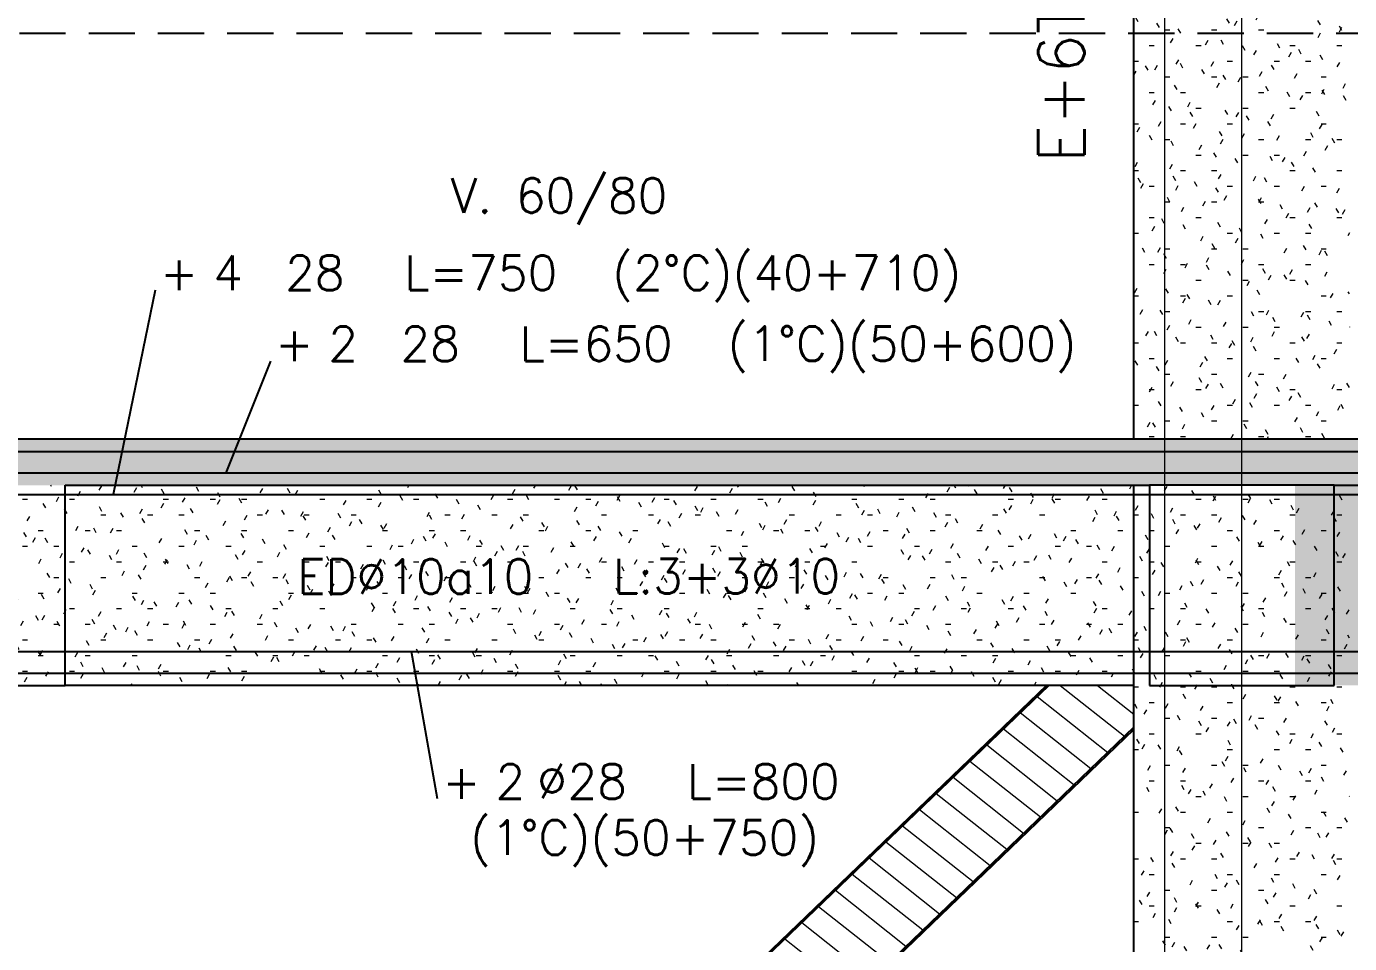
# Model space of a CAD drawing. Extents: x -58 to 5689, y 66 to 4123.
# Drawn here: x 540.6 to 970.2, y 2596.6 to 2894.5 of the extents above; entities that cross this region are included whole.
import ezdxf
from ezdxf.enums import TextEntityAlignment as Align
from ezdxf.xclip import XClip

# ---------------------------------------------------------------- set-up
doc = ezdxf.new("R2010")
doc.units = 0
doc.header["$LTSCALE"] = 30
doc.header["$MEASUREMENT"] = 0
doc.header["$XCLIPFRAME"] = 0
doc.linetypes.add("EJEF-F'$0$DASHED", pattern=[0.75, 0.5, -0.25])
doc.linetypes.add("EJEF-F'$0$RLE-PROYECCION", pattern=[0.71438, 0.47625, -0.23813])
doc.layers.get('0').update_dxf_attribs({"linetype": 'CONTINUOUS'})
for name, color, linetype in [("EJEF-F'$0$CORTES", 5, 'CONTINUOUS'), ("EJEF-F'$0$RLA-FE", 7, 'CONTINUOUS'), ("EJEF-F'$0$RLA-TEXTOS-FE", 9, 'CONTINUOUS')]:
    doc.layers.add(name, color=color, linetype=linetype)
doc.layers.add("EJEF-F'$0$RLA-ACHURADO", color=30, linetype="EJEF-F'$0$RLE-PROYECCION", lineweight=15, transparency=0.7)
for name, color, linetype, lineweight in [("EJEF-F'$0$RLA-CONTORNO", 30, 'CONTINUOUS', 25), ("EJEF-F'$0$RLA-EJES", 1, 'CONTINUOUS', 9), ("EJEF-F'$0$RLA-TEXTOS-1", 9, 'CONTINUOUS', 9)]:
    doc.layers.add(name, color=color, linetype=linetype, lineweight=lineweight)
doc.styles.add("EJEF-F'$0$RomanS", font='romans.shx', dxfattribs={"height": 11.25})
pattern_1 = [(0, (66.859, -1983.472), (20.32, 5.08), [1.676, -13.564, 1.676, -13.564, -81.28]), (0, (66.859, -1983.472), (20.32, 5.08), [-30.48, 1.676, -28.804, 1.676, -13.564, -35.56]), (0, (66.859, -1983.472), (20.32, 5.08), [-76.2, 1.676, -8.484, 1.676, -23.724]), (120, (74.479, -1980.932), (-14.559409, 15.057636), [1.676, -13.564, 1.676, -13.564, -81.28]), (120, (74.479, -1980.932), (-14.559409, 15.057636), [-30.48, 1.676, -28.804, 1.676, -13.564, -35.56]), (120, (74.479, -1980.932), (-14.559409, 15.057636), [-76.2, 1.676, -8.484, 1.676, -23.724]), (240, (77.019, -1970.772), (-5.760591, -20.137636), [1.676, -13.564, 1.676, -13.564, -81.28]), (240, (77.019, -1970.772), (-5.760591, -20.137636), [-30.48, 1.676, -28.804, 1.676, -13.564, -35.56]), (240, (77.019, -1970.772), (-5.760591, -20.137636), [-76.2, 1.676, -8.484, 1.676, -23.724])]

# ---------------------------------------------------------------- blocks, each defined once
blk = doc.blocks.new("EJEF-F'$0$FP_5-EJE F-F_")
at = {"layer": "EJEF-F'$0$RLA-CONTORNO"}
blk.add_line((-1239.8, 309.98), (-1239.81, 309.97), dxfattribs=at)
blk = doc.blocks.new("EJEF-F'$0$FP_6-EJE F-F_")
at = {"layer": "EJEF-F'$0$RLA-CONTORNO"}
blk.add_line((-1239.81, 272.29), (-1239.8, 272.3), dxfattribs=at)
blk = doc.blocks.new('*U166')
at = {"layer": "EJEF-F'$0$RLA-FE"}
blk.add_line((0, 0), (918.21, 0), dxfattribs=at)
at = {"layer": "EJEF-F'$0$RLA-FE", "color": 3, "style": "EJEF-F'$0$RomanS", "flags": 8}
for tag, p in [('F=', (485.28, 9.32)), ('NUM', (499.69, 9.32))]:
    blk.add_attdef(tag, text='', height=11.25, dxfattribs=at).set_placement(p, align=Align.RIGHT)
at = {"layer": "EJEF-F'$0$RLA-FE", "color": 3, "style": "EJEF-F'$0$RomanS"}
for tag, p, flags in [('PHI', (503.58, 9.54), 14), ('DIAM', (513.44, 9.32), 12), ('MINUS', (535.46, 9.32), 13), ('MARK', (548.85, 9.32), 13), ('TEXTO_FE1', (552.15, 9.32), 8), ('TEXTO_FE2', (619.67, 9.34), 8), ('TIPO', (498.8, -75.78), 13), ('NVECES', (484.93, -94.72), 13), ('NUMFE', (488.86, -114.48), 13), ('CAPA', (497.06, -133.6), 13), ('DESPLAZA', (278.34, -151.59), 13), ('ESPACIO', (284.39, -169.95), 13), ('CANT', (298.23, -188.75), 13)]:
    blk.add_attdef(tag, p, '', height=11.25, dxfattribs=dict(at, flags=flags))
blk = doc.blocks.new('*U168')
at = {"layer": "EJEF-F'$0$RLA-FE"}
blk.add_line((0, 0), (718.21, 0), dxfattribs=at)
at = {"layer": "EJEF-F'$0$RLA-FE", "color": 3, "style": "EJEF-F'$0$RomanS", "flags": 8}
for tag, p in [('F=', (138.18, 36.32)), ('NUM', (152.59, 36.32))]:
    blk.add_attdef(tag, text='', height=11.25, dxfattribs=at).set_placement(p, align=Align.RIGHT)
at = {"layer": "EJEF-F'$0$RLA-FE", "color": 3, "style": "EJEF-F'$0$RomanS"}
for tag, p, flags in [('PHI', (156.49, 36.54), 14), ('DIAM', (166.34, 36.32), 12), ('MINUS', (188.36, 36.32), 13), ('MARK', (201.75, 36.32), 13), ('TEXTO_FE1', (205.05, 36.32), 8), ('TEXTO_FE2', (272.57, 36.34), 8), ('TIPO', (398.8, -75.78), 13), ('NVECES', (384.93, -94.72), 13), ('NUMFE', (388.86, -114.48), 13), ('CAPA', (397.06, -133.6), 13), ('DESPLAZA', (278.34, -151.59), 13), ('ESPACIO', (284.39, -169.95), 13), ('CANT', (298.23, -188.75), 13)]:
    blk.add_attdef(tag, p, '', height=11.25, dxfattribs=dict(at, flags=flags))
blk = doc.blocks.new('*U167')
at = {"layer": "EJEF-F'$0$RLA-FE"}
blk.add_line((0, 0), (628.21, 0), dxfattribs=at)
at = {"layer": "EJEF-F'$0$RLA-FE", "color": 3, "style": "EJEF-F'$0$RomanS", "flags": 8}
for tag, p in [('F=', (100.76, 66.32)), ('NUM', (115.17, 66.32))]:
    blk.add_attdef(tag, text='', height=11.25, dxfattribs=at).set_placement(p, align=Align.RIGHT)
at = {"layer": "EJEF-F'$0$RLA-FE", "color": 3, "style": "EJEF-F'$0$RomanS"}
for tag, p, flags in [('PHI', (119.06, 66.54), 14), ('DIAM', (128.92, 66.32), 12), ('MINUS', (150.94, 66.32), 13), ('MARK', (164.33, 66.32), 13), ('TEXTO_FE1', (167.63, 66.32), 8), ('TEXTO_FE2', (235.15, 66.34), 8), ('TIPO', (353.8, -75.78), 13), ('NVECES', (339.93, -94.72), 13), ('NUMFE', (343.86, -114.48), 13), ('CAPA', (352.06, -133.6), 13), ('DESPLAZA', (278.34, -151.59), 13), ('ESPACIO', (284.39, -169.95), 13), ('CANT', (298.23, -188.75), 13)]:
    blk.add_attdef(tag, p, '', height=11.25, dxfattribs=dict(at, flags=flags))
blk = doc.blocks.new('*U163')
at = {"layer": "EJEF-F'$0$RLA-FE"}
blk.add_line((0, 0), (868.21, 0), dxfattribs=at)
at = {"layer": "EJEF-F'$0$RLA-FE", "color": 3, "style": "EJEF-F'$0$RomanS"}
for tag, p, flags in [('PHI', (495.1, -19.68), 12), ('DIAM', (504.95, -19.89), 12), ('MINUS', (526.97, -19.89), 13), ('MARK', (540.36, -19.89), 13), ('TEXTO_FE1', (543.66, -19.89), 8), ('TEXTO_FE2', (611.19, -19.88), 8), ('TIPO', (473.8, -57.92), 13), ('NVECES', (459.93, -76.86), 13), ('NUMFE', (463.86, -96.62), 13), ('CAPA', (472.06, -115.74), 13), ('DESPLAZA', (277.18, -134.17), 13), ('ESPACIO', (283.22, -152.53), 13), ('CANT', (297.06, -171.33), 13)]:
    blk.add_attdef(tag, p, '', height=11.25, dxfattribs=dict(at, flags=flags))
at = {"layer": "EJEF-F'$0$RLA-FE", "color": 3, "style": "EJEF-F'$0$RomanS", "flags": 8}
for tag, p in [('F=', (476.79, -19.89)), ('NUM', (491.2, -19.89))]:
    blk.add_attdef(tag, text='', height=11.25, dxfattribs=at).set_placement(p, align=Align.RIGHT)
blk = doc.blocks.new('*U165')
at = {"layer": "EJEF-F'$0$RLA-FE"}
blk.add_line((0, 0), (668.21, 0), dxfattribs=at)
at = {"layer": "EJEF-F'$0$RLA-FE", "color": 3, "style": "EJEF-F'$0$RomanS", "flags": 8}
for tag, p in [('F=', (192.44, -47.89)), ('NUM', (206.85, -47.89))]:
    blk.add_attdef(tag, text='', height=11.25, dxfattribs=at).set_placement(p, align=Align.RIGHT)
at = {"layer": "EJEF-F'$0$RLA-FE", "color": 3, "style": "EJEF-F'$0$RomanS"}
for tag, p, flags in [('PHI', (210.75, -47.68), 12), ('DIAM', (220.6, -47.89), 12), ('MINUS', (242.62, -47.89), 13), ('MARK', (256.02, -47.89), 13), ('TEXTO_FE1', (259.32, -47.89), 8), ('TIPO', (373.8, -57.92), 13), ('TEXTO_FE2', (189.02, -66.06), 8), ('NVECES', (359.93, -76.86), 13), ('NUMFE', (363.86, -96.62), 13), ('CAPA', (372.06, -115.74), 13), ('DESPLAZA', (277.18, -134.17), 13), ('ESPACIO', (283.22, -152.53), 13), ('CANT', (297.06, -171.33), 13)]:
    blk.add_attdef(tag, p, '', height=11.25, dxfattribs=dict(at, flags=flags))
blk = doc.blocks.new("EJEF-F'")
at = {"layer": "EJEF-F'$0$RLA-ACHURADO"}
h = blk.add_hatch(dxfattribs=at)
h.set_pattern_fill('SAND - DENSE', color=256, style=0, pattern_type=2)
h.set_pattern_definition(pattern_1)
h.paths.add_polyline_path([(-1169.82, 391), (-1169.82, 772), (-1174.8, 772), (-1174.8, 707), (-1234.8, 707), (-1234.8, 772), (-1239.82, 772), (-1239.82, 391), (-1174.8, 391)], flags=0)
h = blk.add_hatch(dxfattribs=at)
h.set_pattern_fill('SAND - DENSE', color=256, style=0, pattern_type=2)
h.set_pattern_definition(pattern_1)
h.paths.add_polyline_path([(525.18, 376), (525.18, 391), (-1646.82, 391), (-1646.82, 376), (-75.25, 376)], flags=0)
h = blk.add_hatch(dxfattribs=at)
h.set_pattern_fill('SAND - DENSE', color=256, style=0, pattern_type=2)
h.set_pattern_definition(pattern_1)
h.paths.add_polyline_path([(-1586.82, 311), (-1586.82, 376), (-1646.82, 376), (-1646.82, 311), (-1598.36, 311)], flags=0)
h = blk.add_hatch(dxfattribs=at)
h.set_pattern_fill('SAND - DENSE', color=256, style=0, pattern_type=2)
h.set_pattern_definition(pattern_1)
h.paths.add_polyline_path([(-1496.82, 311), (-1239.82, 311), (-1239.82, 376), (-1586.82, 376), (-1586.82, 311)], flags=0)
h = blk.add_hatch(dxfattribs=at)
h.set_pattern_fill('SAND - DENSE', color=256, style=0, pattern_type=2)
h.set_pattern_definition(pattern_1)
h.paths.add_polyline_path([(-1169.82, -5), (-1169.82, 376), (-1174.8, 376), (-1174.8, 311), (-1234.8, 311), (-1234.8, 376), (-1239.82, 376), (-1239.82, -5)], flags=0)
h = blk.add_hatch(dxfattribs=at)
h.set_pattern_fill('SAND - DENSE', color=256, style=0, pattern_type=2)
h.set_pattern_definition(pattern_1)
h.paths.add_polyline_path([(-1234.8, 311), (-1174.8, 311), (-1174.8, 376), (-1234.8, 376)], flags=0)
h = blk.add_hatch(dxfattribs=at)
h.set_pattern_fill('SAND - DENSE', color=256, style=0, pattern_type=2)
h.set_pattern_definition([(0, (49.125, -2775.472), (20.32, 5.08), [1.676, -13.564, 1.676, -13.564, -81.28]), (0, (49.125, -2775.472), (20.32, 5.08), [-30.48, 1.676, -28.804, 1.676, -13.564, -35.56]), (0, (49.125, -2775.472), (20.32, 5.08), [-76.2, 1.676, -8.484, 1.676, -23.724]), (120, (56.745, -2772.932), (-14.559409, 15.057636), [1.676, -13.564, 1.676, -13.564, -81.28]), (120, (56.745, -2772.932), (-14.559409, 15.057636), [-30.48, 1.676, -28.804, 1.676, -13.564, -35.56]), (120, (56.745, -2772.932), (-14.559409, 15.057636), [-76.2, 1.676, -8.484, 1.676, -23.724]), (240, (59.285, -2762.772), (-5.760591, -20.137636), [1.676, -13.564, 1.676, -13.564, -81.28]), (240, (59.285, -2762.772), (-5.760591, -20.137636), [-30.48, 1.676, -28.804, 1.676, -13.564, -35.56]), (240, (59.285, -2762.772), (-5.760591, -20.137636), [-76.2, 1.676, -8.484, 1.676, -23.724])])
h.paths.add_polyline_path([(-999.21, 336), (-999.21, 366), (-939.21, 366), (-939.21, 336)])
h.paths.add_polyline_path([(-532.55, 311), (-532.55, 376), (-1187.55, 376), (-1187.55, 311)])
h.paths.add_polyline_path([(-780.87, 336), (-780.87, 366), (-720.87, 366), (-720.87, 336)])
h = blk.add_hatch(dxfattribs=at)
h.set_pattern_fill('RLE-ELEMENTOS METALICOS', color=256, angle=6.623, style=0, pattern_type=2)
h.set_pattern_definition([(141.623, (-89.674, -2782.712), (-4.656249, -5.87957), [])])
h.paths.add_polyline_path([(-1555.01, -5.11), (-1239.8, 297.4), (-1239.82, 311), (-1267.5, 311), (-1596.27, -5), (-1571.91, -5)])
at = {"layer": "EJEF-F'$0$CORTES", "color": 1, "linetype": "EJEF-F'$0$DASHED"}
blk.add_lwpolyline([(-1646.67, 522.8), (-1146.48, 522.8, -0.414214), (-1096.48, 472.8), (-1096.48, -139.42, -0.414214), (-1146.48, -189.42), (-1646.67, -189.42, -0.414214), (-1696.67, -139.42), (-1696.67, 472.8, -0.414214)], format="xyb", close=True, dxfattribs=at)
at = {"layer": "EJEF-F'$0$RLA-CONTORNO"}
for p, q in [((-1239.82, 391), (-1239.82, 772)), ((525.18, 391), (-1646.82, 391)), ((-1586.82, 376), (-1234.8, 376)), ((-1586.82, 311), (-1586.82, 376)), ((-1239.82, -5), (-1239.82, 376)), ((-1234.8, 376), (-1234.8, 311)), ((-1174.8, 376), (-1234.79, 376)), ((-1174.8, 376), (-509.82, 376)), ((-1174.8, 311), (-1174.8, 376)), ((-1646.82, 311), (-1586.82, 311)), ((-1268.22, 311), (-1596.99, -5)), ((-1267.5, 311), (-1596.27, -5)), ((-1239.82, 311), (-1586.82, 311)), ((-1234.8, 311), (-1174.8, 311)), ((-1239.8, 273.55), (-1239.8, 308.72)), ((-1239.8, 297.4), (-1554.42, -5)), ((-1553.7, -5), (-1239.8, 296.71))]:
    blk.add_line(p, q, dxfattribs=at)
at = {"layer": "EJEF-F'$0$RLA-CONTORNO", "flags": 128}
for points in [[(-1239.8, 308.72), (-1239.8, 309), (-1239.8, 309.27), (-1239.8, 309.51), (-1239.8, 309.71), (-1239.8, 309.86), (-1239.8, 309.95), (-1239.8, 309.98)], [(-1239.8, 272.3), (-1239.8, 272.33), (-1239.8, 272.42), (-1239.8, 272.57), (-1239.8, 272.77), (-1239.8, 273.01), (-1239.8, 273.27), (-1239.8, 273.55)]]:
    blk.add_lwpolyline(points, dxfattribs=at)
at = {"layer": "EJEF-F'$0$RLA-EJES"}
for p, q in [((-1229.82, -996.18), (-1229.82, 1463)), ((-1204.82, -996.18), (-1204.82, 1445.74))]:
    blk.add_line(p, q, dxfattribs=at)
at = {"layer": "EJEF-F'$0$RLA-FE", "color": 2}
for p, q in [((-1557.57, 439.32), (-1571.27, 373)), ((-1520.15, 416.32), (-1534.6, 380)), ((-1465.89, 274.11), (-1474.33, 322))]:
    blk.add_line(p, q, dxfattribs=at)
at = {"layer": "EJEF-F'$0$RLA-CONTORNO"}
for name in ["EJEF-F'$0$FP_5-EJE F-F_", "EJEF-F'$0$FP_6-EJE F-F_"]:
    blk.add_blockref(name, (0, 0), dxfattribs=at)
at = {"layer": "EJEF-F'$0$RLA-FE"}
ref = blk.add_blockref('*U167', (-1644.32, 373), dxfattribs=at)
ref.add_attrib('DIAM', '28', (-1515.4, 439.32), dxfattribs={"color": 3, "height": 11.25, "style": "EJEF-F'$0$RomanS"})
ref.add_attrib('NUM', '4', dxfattribs={"color": 3, "height": 11.25, "style": "EJEF-F'$0$RomanS"}).set_placement((-1529.15, 439.32), align=Align.RIGHT)
ref.add_attrib('TEXTO_FE1', 'L=750', (-1476.69, 439.32), dxfattribs={"color": 3, "height": 11.25, "style": "EJEF-F'$0$RomanS"})
ref.add_attrib('TEXTO_FE2', '(2°C)(40+710)', (-1409.17, 439.34), dxfattribs={"color": 3, "height": 11.25, "style": "EJEF-F'$0$RomanS"})
ref.add_attrib('F=', '+', dxfattribs={"color": 3, "height": 11.25, "style": "EJEF-F'$0$RomanS"}).set_placement((-1543.56, 439.32), align=Align.RIGHT)
ref = blk.add_blockref('*U168', (-1644.32, 380), dxfattribs=at)
ref.add_attrib('DIAM', '28', (-1477.97, 416.32), dxfattribs={"color": 3, "height": 11.25, "style": "EJEF-F'$0$RomanS"})
ref.add_attrib('NUM', '2', dxfattribs={"color": 3, "height": 11.25, "style": "EJEF-F'$0$RomanS"}).set_placement((-1491.73, 416.32), align=Align.RIGHT)
ref.add_attrib('TEXTO_FE1', 'L=650', (-1439.26, 416.32), dxfattribs={"color": 3, "height": 11.25, "style": "EJEF-F'$0$RomanS"})
ref.add_attrib('TEXTO_FE2', '(1°C)(50+600)', (-1371.74, 416.34), dxfattribs={"color": 3, "height": 11.25, "style": "EJEF-F'$0$RomanS"})
ref.add_attrib('F=', '+', dxfattribs={"color": 3, "height": 11.25, "style": "EJEF-F'$0$RomanS"}).set_placement((-1506.13, 416.32), align=Align.RIGHT)
for name, p in [('*U166', (-1644.32, 387)), ('*U163', (-1644.32, 315))]:
    blk.add_blockref(name, p, dxfattribs=at)
ref = blk.add_blockref('*U165', (-1644.32, 322), dxfattribs=at)
ref.add_attrib('DIAM', '28', (-1423.71, 274.11), dxfattribs={"color": 3, "height": 11.25, "style": "EJEF-F'$0$RomanS"})
ref.add_attrib('NUM', '2', dxfattribs={"color": 3, "height": 11.25, "style": "EJEF-F'$0$RomanS"}).set_placement((-1437.46, 274.11), align=Align.RIGHT)
ref.add_attrib('TEXTO_FE1', 'L=800', (-1385, 274.11), dxfattribs={"color": 3, "height": 11.25, "style": "EJEF-F'$0$RomanS"})
ref.add_attrib('TEXTO_FE2', '(1°C)(50+750)', (-1455.3, 255.94), dxfattribs={"color": 3, "height": 11.25, "style": "EJEF-F'$0$RomanS"})
ref.add_attrib('PHI', '%%C', (-1433.57, 274.32), dxfattribs={"color": 3, "height": 11.25, "style": "EJEF-F'$0$RomanS"})
ref.add_attrib('F=', '+', dxfattribs={"color": 3, "height": 11.25, "style": "EJEF-F'$0$RomanS"}).set_placement((-1451.87, 274.11), align=Align.RIGHT)
at = {"layer": "EJEF-F'$0$RLA-TEXTOS-1", "insert": (-1426.5, 468.16), "char_height": 11.25, "width": 77.8962, "attachment_point": 5, "line_spacing_factor": 0.941778, "style": "EJEF-F'$0$RomanS"}
blk.add_mtext('V. 60/80', dxfattribs=at)
at = {"layer": "EJEF-F'$0$RLA-TEXTOS-FE", "style": "EJEF-F'$0$RomanS"}
blk.add_text('E+6T∅12a10', height=15, rotation=90, dxfattribs=at).set_placement((-1255.87, 480.69))
at = {"layer": "EJEF-F'$0$RLA-TEXTOS-FE", "color": 9, "style": "EJEF-F'$0$RomanS"}
for s, p in [('ED%%C10a10', (-1473.12, 340.68)), ('L:3+3%%C10', (-1372.07, 340.83))]:
    blk.add_text(s, height=11.25, dxfattribs=at).set_placement(p, align=Align.CENTER)

msp = doc.modelspace()

# ---------------------------------------------------------------- block references
ref = msp.add_blockref("EJEF-F'", (2139.98, 2369.47))
XClip(ref).set_block_clipping_path([(-2004.783703171, -1263.5272463381), (2026.7450959108, 1590.6902151833)])

doc.saveas('drawing.dxf')
